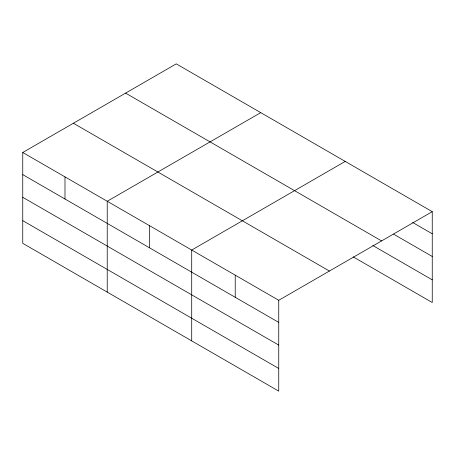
<?xml version="1.0" encoding="UTF-8"?>
<svg xmlns="http://www.w3.org/2000/svg" width="455" height="455" viewBox="0 0 455 455"><rect width="100%" height="100%" fill="white"/><g stroke="black" fill="none" stroke-linecap="round" stroke-linejoin="round"><path stroke-width="0.68" d="M278.744 345.095L278.744 300.289L22.75 152.493L22.75 243.334L278.744 391.135L278.744 345.095L22.75 197.299M22.75 152.493L176.256 63.865L432.25 211.666L432.25 302.507L353.182 256.859M260.732 112.641L107.226 201.264L107.226 292.11M345.214 161.411L191.709 250.04L191.709 340.88M278.744 300.289L432.25 211.666M412.634 222.467L432.25 233.796M393.632 234.177L432.25 256.466M125.597 93.116L381.591 240.911M372.793 245.507L432.25 279.831M73.409 123.248L329.403 271.043M22.75 174.623L278.744 322.419M22.75 220.658L278.744 368.459M235.224 275.167L235.224 297.291M149.468 225.652L149.468 247.782M64.991 176.881L64.991 199.006"/></g></svg>
